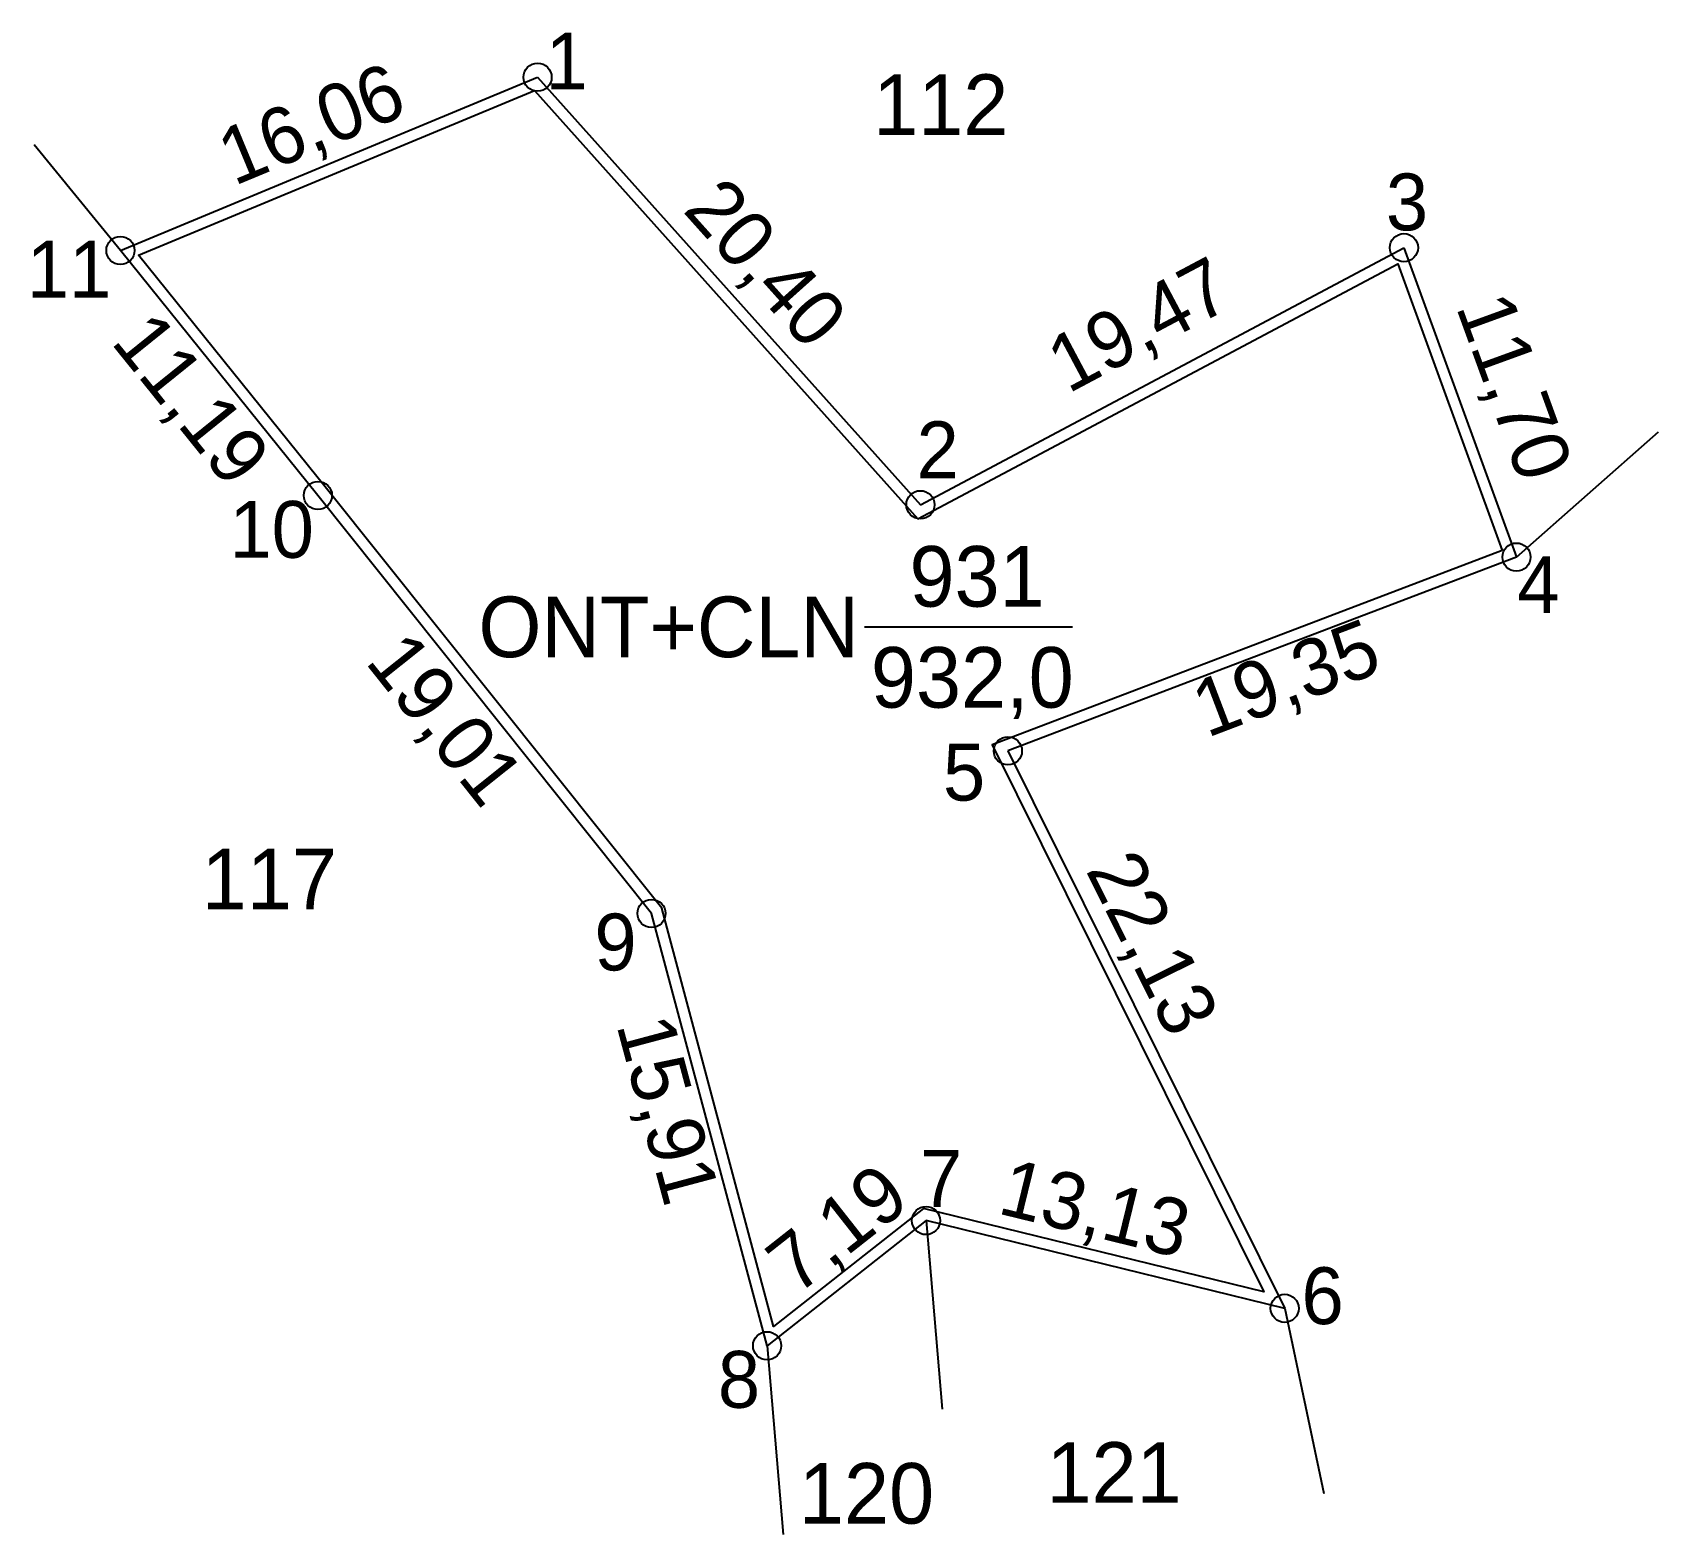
# Model space of a CAD drawing. Extents: x 553984.2 to 554042, y 1840486.3 to 1840539.6.
import ezdxf

# ---------------------------------------------------------------- set-up
doc = ezdxf.new("R2010")
doc.units = 0
for name, color, linetype in [('CanhThua', 7, 'Continuous'), ('ChieuDaiCanhThua', 7, 'Continuous'), ('Level 2', 7, 'Continuous'), ('MocDinhThua', 7, 'Continuous'), ('NhanDiaChinhThua', 7, 'Continuous'), ('NhanTuCan', 7, 'Continuous'), ('RauThua', 7, 'Continuous'), ('SoHieuDinhThua', 7, 'Continuous')]:
    doc.layers.add(name, color=color, linetype=linetype)

msp = doc.modelspace()

# ---------------------------------------------------------------- linework, layer by layer
at = {"layer": 'CanhThua'}
for p, q in [((553987.37, 1840531.9), (554002.2, 1840538.06)), ((554002.2, 1840538.06), (554015.81, 1840522.86)), ((553994.39, 1840523.19), (553987.37, 1840531.9)), ((554015.81, 1840522.86), (554033, 1840532)), ((554033, 1840532), (554037, 1840521)), ((554006.25, 1840508.33), (553994.39, 1840523.19)), ((554037, 1840521), (554018.92, 1840514.11)), ((554018.92, 1840514.11), (554028.76, 1840494.29)), ((554010.36, 1840492.96), (554006.25, 1840508.33)), ((554016.01, 1840497.41), (554010.36, 1840492.96)), ((554028.76, 1840494.29), (554016.01, 1840497.41))]:
    msp.add_line(p, q, dxfattribs=at)
at = {"layer": 'Level 2'}
msp.add_lwpolyline([(554036.489, 1840521.234), (554018.366, 1840514.327), (554028.019, 1840494.883), (554015.916, 1840497.845), (554010.59, 1840493.65), (554006.615, 1840508.514), (553994.702, 1840523.44), (553988.016, 1840531.735), (554002.091, 1840537.582), (554015.721, 1840522.36), (554032.781, 1840531.431)], close=True, dxfattribs=at)
at = {"layer": 'MocDinhThua'}
for centre in [(554002.2, 1840538.06), (553987.37, 1840531.9), (554033, 1840532), (553994.39, 1840523.19), (554015.81, 1840522.86), (554037, 1840521), (554018.92, 1840514.11), (554006.25, 1840508.33), (554016.01, 1840497.41), (554028.76, 1840494.29), (554010.36, 1840492.96)]:
    msp.add_circle(centre, 0.5, dxfattribs=at)
at = {"layer": 'NhanDiaChinhThua'}
msp.add_line((554013.827, 1840518.519), (554021.213, 1840518.519), dxfattribs=at)
at = {"layer": 'RauThua'}
for p, q in [((553987.37, 1840531.9), (553984.3, 1840535.66)), ((553987.37, 1840531.9), (553984.3, 1840535.66)), ((554037, 1840521), (554042.049, 1840525.455)), ((554016.01, 1840497.41), (554016.579, 1840490.701)), ((554028.76, 1840494.29), (554030.154, 1840487.702)), ((554010.36, 1840492.96), (554010.928, 1840486.251))]:
    msp.add_line(p, q, dxfattribs=at)

# ---------------------------------------------------------------- texts
at = {"layer": 'ChieuDaiCanhThua'}
for s, rotation, p in [('16,06', 22.55674, (553991.41, 1840534.184)), ('20,40', 311.8411, (554007.326, 1840533.313)), ('19,47', 27.99978, (554021.062, 1840526.796)), ('11,70', 289.98311, (554034.837, 1840529.903)), ('11,19', 308.86778, (553986.998, 1840528.634)), ('19,35', 20.86105, (554025.999, 1840514.565)), ('19,01', 308.59392, (553996.037, 1840517.269)), ('22,13', 296.40294, (554021.67, 1840509.873)), ('15,91', 284.97085, (554004.996, 1840504.369)), ('7,19', 38.22434, (554011.405, 1840494.725)), ('13,13', 346.2496, (554018.505, 1840497.677))]:
    msp.add_text(s, height=2.02, rotation=rotation, dxfattribs=at).set_placement(p)
at = {"layer": 'NhanDiaChinhThua'}
for s, p in [('931', (554015.422, 1840519.237)), ('ONT+CLN', (554000.097, 1840517.441)), ('932,0', (554014.05, 1840515.646))]:
    msp.add_text(s, height=2.1547, dxfattribs=at).set_placement(p)
at = {"layer": 'NhanTuCan'}
for s, p in [('112', (554014.129, 1840536.007)), ('117', (553990.259, 1840508.48)), ('121', (554020.291, 1840487.377)), ('120', (554011.491, 1840486.636))]:
    msp.add_text(s, height=2.1547, dxfattribs=at).set_placement(p)
at = {"layer": 'SoHieuDinhThua'}
for s, p in [('1', (554002.485, 1840537.629)), ('3', (554032.358, 1840532.616)), ('11', (553984.039, 1840530.227)), ('2', (554015.674, 1840523.804)), ('10', (553991.244, 1840520.974)), ('4', (554037.026, 1840519.009)), ('5', (554016.611, 1840512.342)), ('9', (554004.22, 1840506.304)), ('7', (554015.796, 1840497.898)), ('6', (554029.359, 1840493.73)), ('8', (554008.61, 1840490.755))]:
    msp.add_text(s, height=2.02, dxfattribs=at).set_placement(p)

doc.saveas('drawing.dxf')
